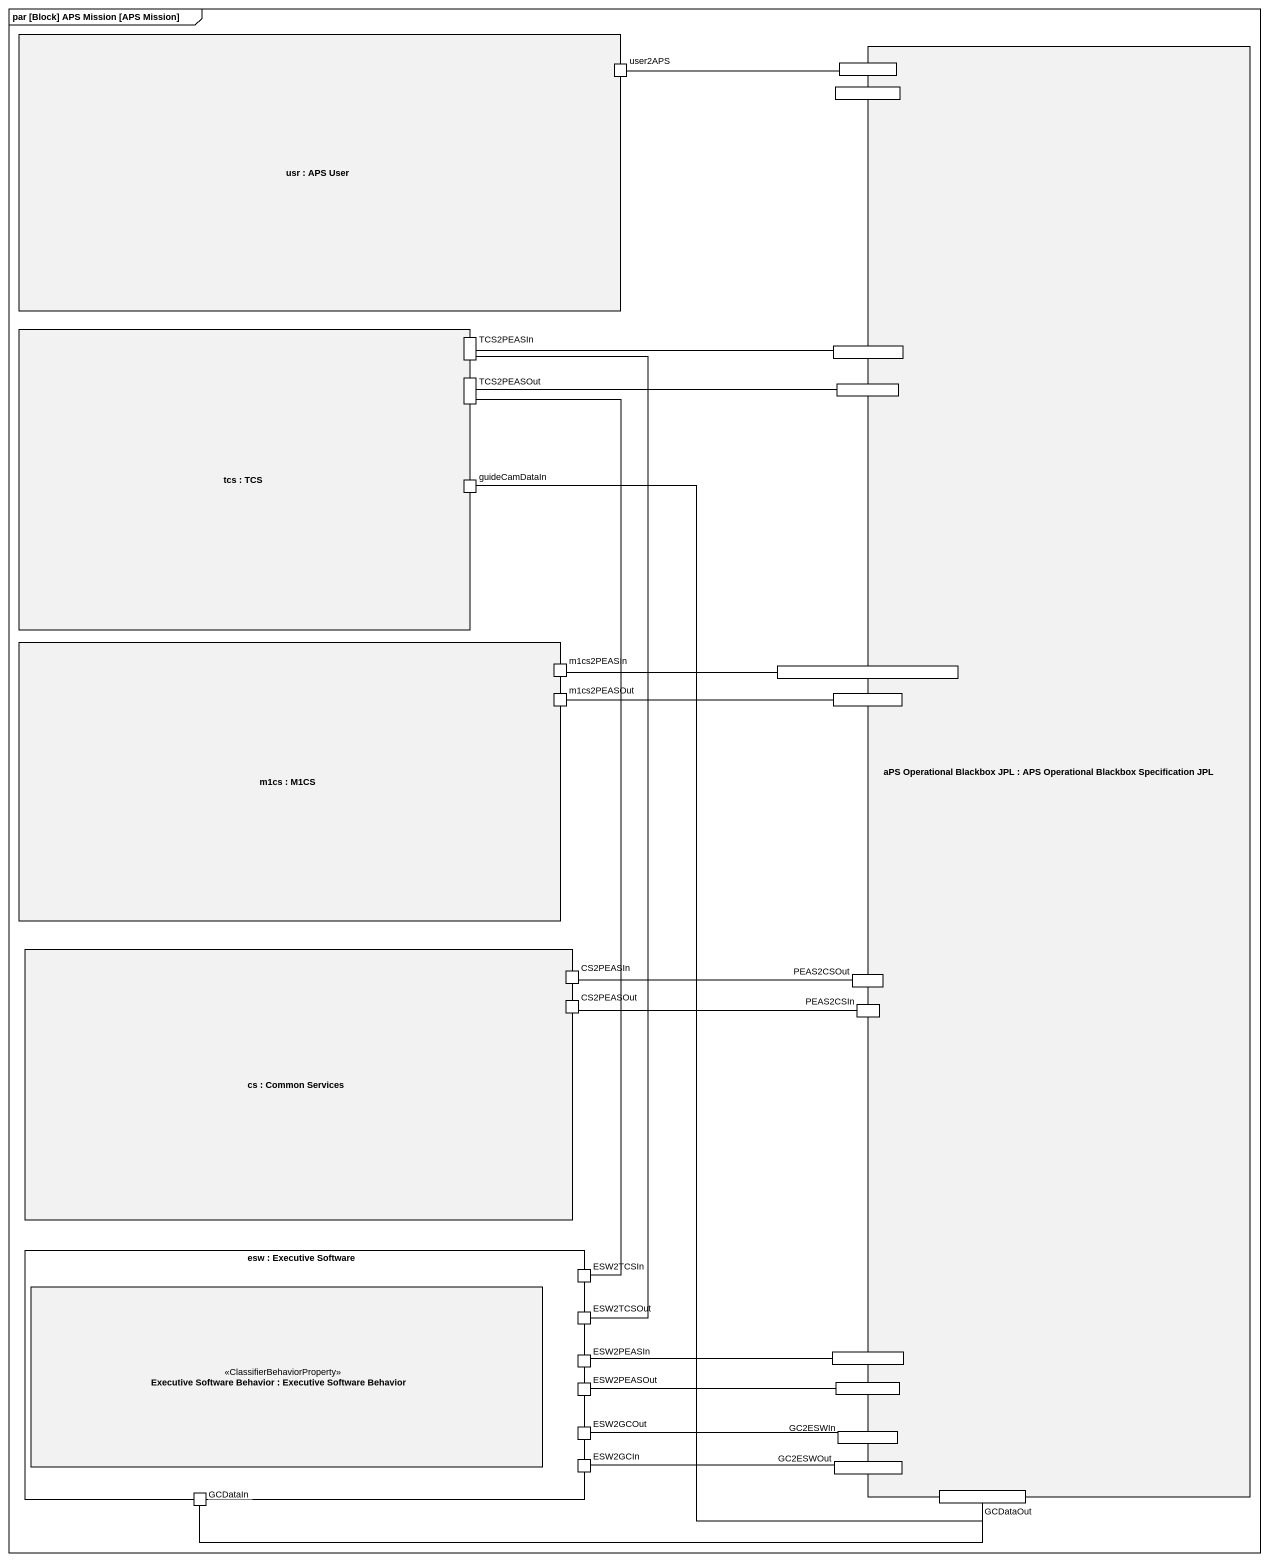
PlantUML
@startuml
mainframe par [Block] APS Mission [APS Mission]
rectangle "usr : APS User" as usr {
  port user2APS
}
rectangle "aPS Operational Blackbox JPL : APS Operational Blackbox Specification JPL" as aPS_Operational_Blackbox_JPL {
  port " " as port1
  port " " as port2
  port " " as port3
  port " " as port4
  port " " as port5
  port " " as port6
  port PEAS2CSOut
  port PEAS2CSIn
  port " " as port7
  port " " as port8
  port GC2ESWIn
  port GC2ESWOut
  port GCDataOut
}
rectangle "tcs : TCS" as tcs {
  port TCS2PEASIn
  port TCS2PEASOut
  port guideCamDataIn
}
rectangle "m1cs : M1CS" as m1cs {
  port m1cs2PEASIn
  port m1cs2PEASOut
}
rectangle "cs : Common Services" as cs {
  port CS2PEASIn
  port CS2PEASOut
}
rectangle "esw : Executive Software" as esw {
  rectangle "Executive Software Behavior : Executive Software Behavior" as Executive_Software_Behavior <<ClassifierBehaviorProperty>>
  port ESW2TCSIn
  port ESW2TCSOut
  port ESW2PEASIn
  port ESW2PEASOut
  port ESW2GCOut
  port ESW2GCIn
  port GCDataIn
}
user2APS -right- port2
port3 -left- TCS2PEASIn
TCS2PEASOut -- ESW2TCSIn
port4 -left- TCS2PEASOut
port5 -left- m1cs2PEASIn
port6 -left- m1cs2PEASOut
PEAS2CSOut -left- CS2PEASIn
PEAS2CSIn -left- CS2PEASOut
ESW2TCSOut -up- TCS2PEASIn
port7 -left- ESW2PEASIn
port8 -left- ESW2PEASOut
GC2ESWIn -left- ESW2GCOut
GC2ESWOut -left- ESW2GCIn
GCDataOut -up- guideCamDataIn
GCDataOut -left- GCDataIn
@enduml
